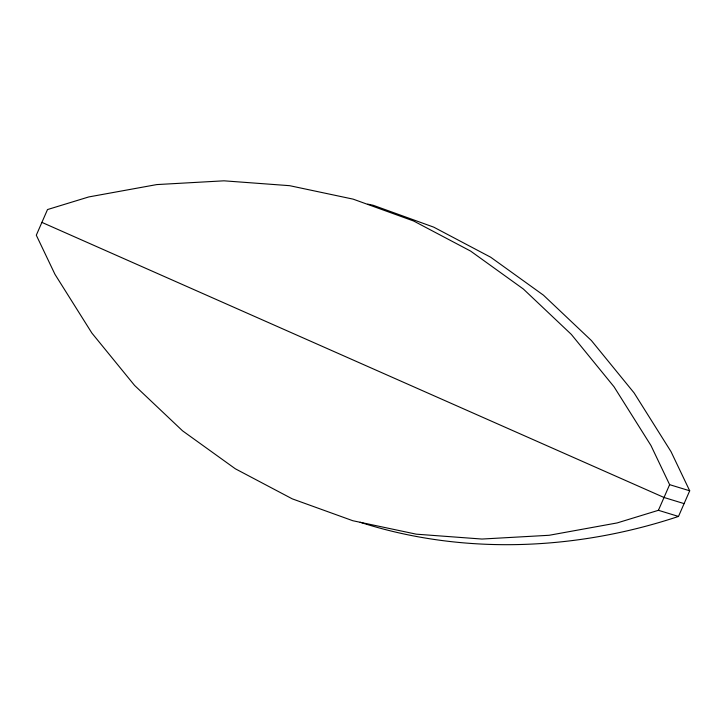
<?xml version="1.0" encoding="UTF-8"?>
<svg xmlns="http://www.w3.org/2000/svg" width="726" height="726" viewBox="0 0 726 726"><rect width="100%" height="100%" fill="white"/><g stroke="black" fill="none" stroke-linecap="round" stroke-linejoin="round"><path stroke-width="1.09" d="M658.418 510.305L669.626 484.659L650.968 445.537L614.033 386.786L571.344 334.423L523.364 289.03L470.611 251.087L413.657 221.013L353.117 199.133L289.665 185.684L223.98 180.819L156.771 184.585L88.772 196.937L47.508 209.56L36.3 235.206L54.967 274.328L91.893 333.08L134.582 385.433L182.562 430.836L235.315 468.778L292.269 498.853L352.809 520.723L416.261 534.173L481.946 539.046L549.155 535.28L617.154 522.929L658.418 510.305L678.492 516.44L689.7 490.794L671.033 451.672L634.107 392.92L591.418 340.567L543.438 295.164L490.685 257.222L433.731 227.147L373.191 205.276L367.728 204.115M678.492 516.44C576.471 550.417 462.988 555.417 360.132 522.257M669.626 484.659L689.7 490.794M684.101 503.617L664.027 497.482L41.899 222.383"/></g></svg>
